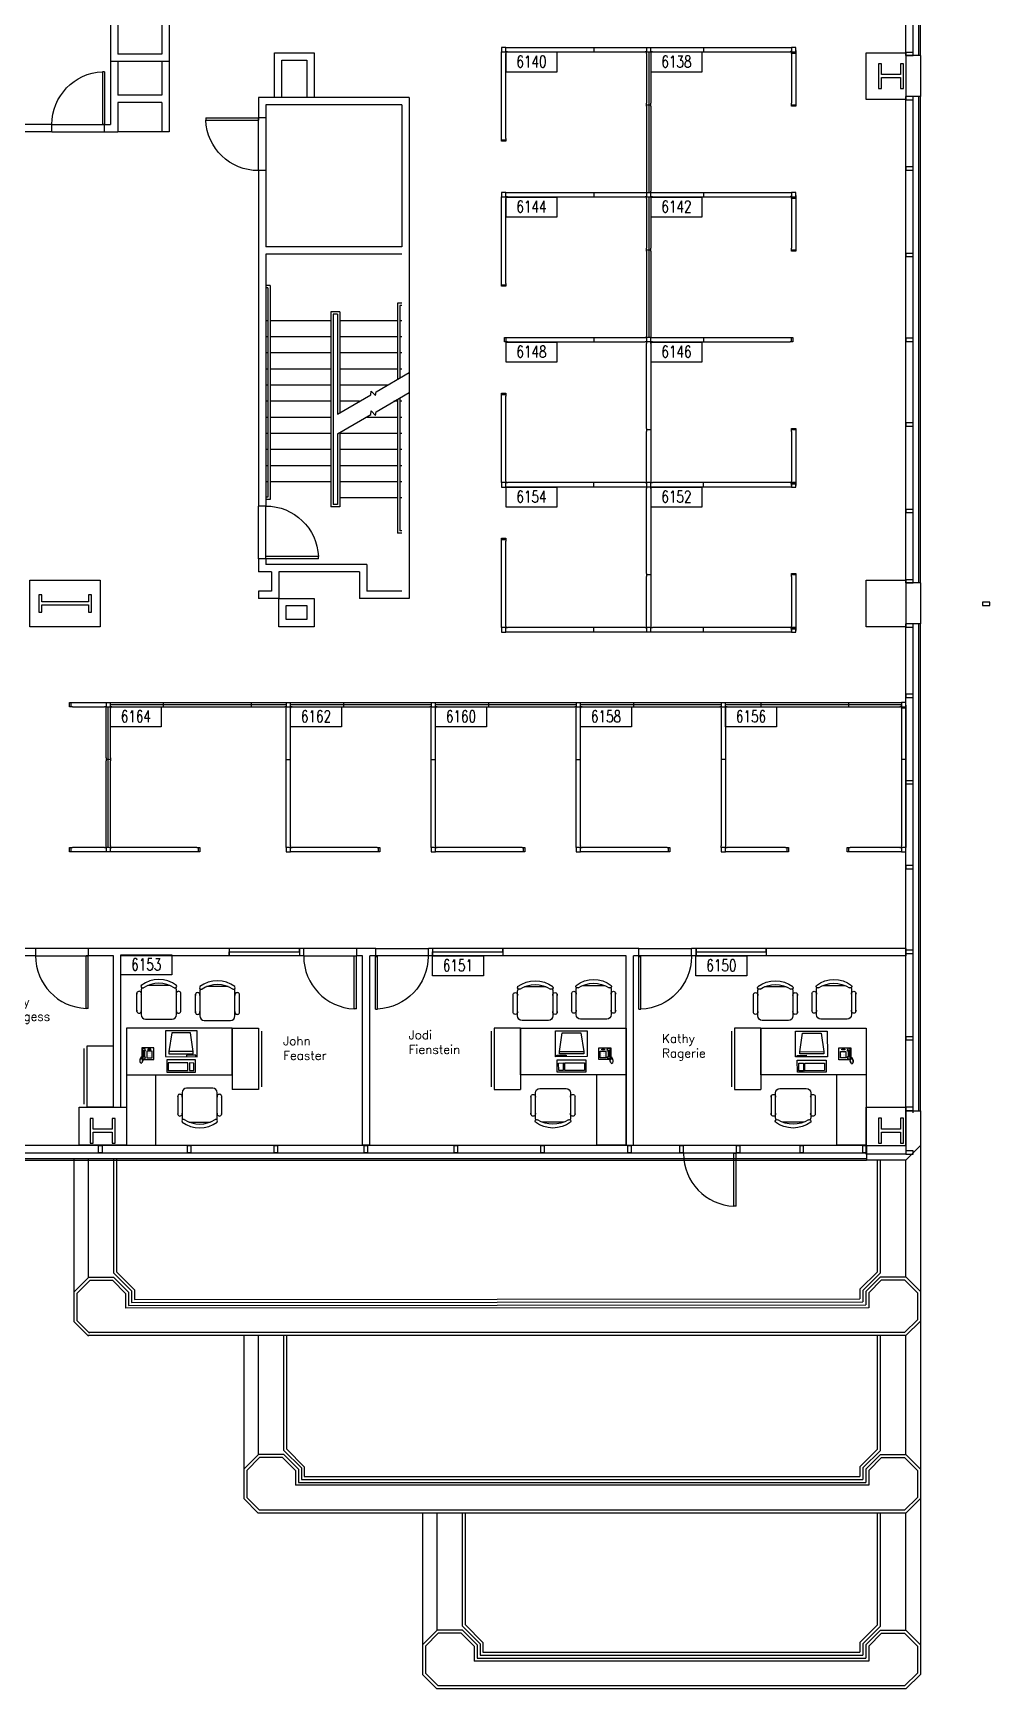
# Model space of a CAD drawing. Header units: inches. Extents: x 843 to 4631, y 843 to 3384.
# Drawn here: x 2778 to 3431, y 843 to 1973 of the extents above; entities that cross this region are included whole.
import ezdxf
from ezdxf.enums import TextEntityAlignment as Align

# ---------------------------------------------------------------- set-up
doc = ezdxf.new("R2010")
doc.units = ezdxf.units.IN
doc.header["$MEASUREMENT"] = 0
doc.layers.get('0').update_dxf_attribs({"linetype": 'CONTINUOUS'})
for name, color, linetype in [('CHAIRS', 4, 'CONTINUOUS'), ('CPU', 6, 'CONTINUOUS'), ('E-B-CORE', 8, 'CONTINUOUS'), ('E-B-FURR', 6, 'CONTINUOUS'), ('E-B-GLAZ', 8, 'CONTINUOUS'), ('E-B-MULL', 8, 'CONTINUOUS'), ('E-B-SHEL', 2, 'CONTINUOUS'), ('E-C-HEAD', 5, 'CONTINUOUS'), ('E-F-DOOR', 3, 'CONTINUOUS'), ('E-F-SILL', 8, 'CONTINUOUS'), ('E-F-STAIR', 8, 'CONTINUOUS'), ('E-F-TERR', 4, 'CONTINUOUS'), ('E-S-COLM', 8, 'CONTINUOUS'), ('EMPLOYEE', 1, 'CONTINUOUS'), ('FURNITURE', 3, 'CONTINUOUS'), ('PANELS_201', 6, 'CONTINUOUS'), ('PHONES', 4, 'CONTINUOUS'), ('RMNUM', 40, 'CONTINUOUS')]:
    doc.layers.add(name, color=color, linetype=linetype)
doc.styles.add('ARCHITXT', font='simplex.shx')
doc.styles.add('ROMANS', font='romans', dxfattribs={"width": 0.75, "height": 8})

# ---------------------------------------------------------------- blocks, each defined once
blk = doc.blocks.new('DR-36')
for p, q in [((0, 36), (0, 0)), ((0, 36), (1.5, 36)), ((1.5, 36), (1.5, 0)), ((0, 0), (1.5, 0))]:
    blk.add_line(p, q)
blk.add_arc((0, 0), 36, 0, 87.6141)
blk = doc.blocks.new('RMNUM')
at = {"layer": 'RMNUM'}
blk.add_lwpolyline([(-16.33354, 6.674702), (18.388073, 6.674702), (18.388073, -6.982766), (-16.33354, -6.982766), (-16.33354, 6.674702)], dxfattribs=at)
at = {"layer": 'RMNUM', "style": 'ROMANS', "width": 0.75}
blk.add_attdef('NUMBER', text='', height=8, dxfattribs=at).set_placement((1.027267, 0.114097), align=Align.MIDDLE_CENTER)
blk = doc.blocks.new('CHAIR7')
for p, q in [((20, 12), (3, 12)), ((5.1, 15), (17.9, 15)), ((0, 9), (0, -9)), ((23, -7.4), (23, 7.4)), ((3, -12), (20, -12)), ((5.1, -15), (17.9, -15))]:
    blk.add_line(p, q)
for centre, radius, start, end in [((3, 9), 3, 90, 180), ((5.6, 13.5), 1.56, 73.7398, 286.2602), ((17.4, 13.5), 1.56, 253.7398, 106.2602), ((20, 9), 3, 62.4156, 90), ((22.3, 11.1), 1.1, 53.3099, 212.0274), ((7, 0), 20, 323.1301, 36.8699), ((4.8, 0), 19.6, 327.5758, 32.4242), ((3, -9), 3, 180, 270), ((22.3, -11.1), 1.1, 147.9726, 306.6901), ((5.6, -13.5), 1.56, 73.7398, 286.2602), ((17.4, -13.5), 1.56, 253.7398, 106.2602), ((20, -9), 3, 270, 297.5844)]:
    blk.add_arc(centre, radius, start, end)
blk = doc.blocks.new('DESK3')
for p, q in [((72, 0), (0, 0)), ((0, 0), (0, -80)), ((72, -32), (72, 0)), ((0, -32), (72, -32)), ((20, -80), (20, -32)), ((0, -80), (20, -80))]:
    blk.add_line(p, q)
blk = doc.blocks.new('FC42X18D')
for p, q in [((-21, 0), (-21, -18)), ((-21, 0), (21, 0)), ((21, -18), (21, 0)), ((-21, -18), (21, -18)), ((-19, -20), (19, -20))]:
    blk.add_line(p, q)
blk = doc.blocks.new('RECTANG')
for p, q in [((1, 1), (0, 1)), ((0, 1), (0, 0)), ((1, 0), (1, 1)), ((0, 0), (1, 0))]:
    blk.add_line(p, q)
blk = doc.blocks.new('FNPHONE')
for p, q in [((-9.1, 0.2), (-9.7, 0)), ((-8.9, 0.6), (-9.5, 0.4)), ((-8.7, 1), (-9.3, 0.8)), ((-8.5, 1.4), (-9.1, 1.2)), ((-8.3, 1.8), (-8.9, 1.6)), ((-7.1, 0.6), (-7.5, -0.6)), ((-7.3, 6.5), (-7.3, 1.5)), ((-6.3, 6.5), (-6.3, 1.5)), ((-3.9, 4.8), (-3.9, 4.8)), ((-3.9, 3.9), (-3.9, 3.9)), ((-3.9, 3), (-3.9, 3)), ((-3.9, 2), (-3.9, 2)), ((-2.9, 4.8), (-2.9, 4.8)), ((-2.9, 3.9), (-2.9, 3.9)), ((-2.9, 3), (-2.9, 3)), ((-2.9, 2), (-2.9, 2)), ((-2, 4.8), (-2, 4.8)), ((-2, 3.9), (-2, 3.9)), ((-2, 3), (-2, 3)), ((-2, 2), (-2, 2)), ((-9.3, -0.2), (-9.9, -0.4)), ((-9.3, -0.6), (-9.9, -0.8)), ((-9.3, -1), (-9.9, -1.2)), ((-9.3, -1.4), (-9.9, -1.6)), ((-9.1, -1.8), (-9.7, -2)), ((-8.9, -2.2), (-9.5, -2.4)), ((-8.4, -2.5), (-9, -2.7)), ((-7.9, -2), (-8.5, -2.2)), ((-7.7, -1.6), (-8.3, -1.8)), ((-7.5, -1.2), (-8.1, -1.4)), ((-7.3, -0.8), (-7.9, -1))]:
    blk.add_line(p, q)
for centre, start, end in [((-6.8, 6.5), 298.4915, 241.5085), ((-6.8, 1.5), 118.4915, 61.5085)]:
    blk.add_arc(centre, 1.05, start, end)
for p, xscale, yscale, zscale in [((-8.2, 0), 8.20528234483245, 8.104073169521023, 8.20528234483245), ((-4.8, 1.3), 3.75, 4.375, 3.75), ((-4, 6.7), 2.03125, 0.46875, 2.03125)]:
    blk.add_blockref('RECTANG', p, dxfattribs=dict(xscale=xscale, yscale=yscale, zscale=zscale))
blk = doc.blocks.new('IBMAT', base_point=(61, 306))
for p, q in [((75, 307), (75, 306)), ((81, 307), (75, 307)), ((81, 306), (81, 307))]:
    blk.add_line(p, q)
at = {"xscale": 21, "yscale": 17, "zscale": 21}
blk.add_blockref('RECTANG', (61, 306), dxfattribs=at)
blk = doc.blocks.new('KEYBOARD', base_point=(60, 294))
for p, xscale, yscale, zscale in [((60, 294), 19, 8, 19), ((61, 295), 13, 5, 13), ((75, 295), 3, 5, 3)]:
    blk.add_blockref('RECTANG', p, dxfattribs=dict(xscale=xscale, yscale=yscale, zscale=zscale))
blk = doc.blocks.new('COMPUTER')
for p, q in [((-6.6, 16.2), (-8.5, 3.5)), ((6.1, 16.2), (-6.6, 16.2)), ((8, 3.5), (6.1, 16.2)), ((-8.5, 3.5), (-8.5, 2)), ((8, 3.5), (-8.5, 3.5)), ((-8.5, 2), (8, 2)), ((8, 2), (8, 3.5))]:
    blk.add_line(p, q)
at = {"xscale": 1.033846153846154, "yscale": 1.033846153846154, "zscale": 1.033846153846154}
for name, p in [('IBMAT', (-10.9, 0)), ('KEYBOARD', (-10, -10.5))]:
    blk.add_blockref(name, p, dxfattribs=at)

msp = doc.modelspace()

# ---------------------------------------------------------------- linework, layer by layer
at = {"layer": 'E-B-CORE'}
for p, q in [((2831, 2110), (2831, 1954)), ((2836, 2110), (2836, 1959)), ((2866, 1982), (2866, 1959)), ((2871, 1982), (2871, 1954)), ((2866, 1959), (2836, 1959)), ((2871, 1954), (2831, 1954)), ((3035, 1929.5), (2932, 1929.5)), ((2932, 1929.5), (2932, 1915.5)), ((3030, 1924.5), (2937, 1924.5)), ((2937, 1924.5), (2937, 1915.5)), ((3030, 1924.5), (3030, 1827.5)), ((3035, 1929.5), (3035, 1587.5)), ((2937, 1915.5), (2932, 1915.5)), ((2932, 1879.5), (2932, 1650.5)), ((2937, 1879.5), (2932, 1879.5)), ((2937, 1879.5), (2937, 1827.5)), ((3030, 1827.5), (2937, 1827.5)), ((3030, 1822.5), (2937, 1822.5)), ((2937, 1822.5), (2937, 1650.5)), ((2937, 1650.5), (2932, 1650.5)), ((2937, 1614.5), (2932, 1614.5)), ((2932, 1614.5), (2932, 1605.5)), ((2941, 1605.5), (2932, 1605.5)), ((2937, 1614.5), (2937, 1610.5)), ((3006, 1610.5), (2937, 1610.5)), ((2941, 1605.5), (2941, 1592.5)), ((2946, 1605.5), (2946, 1587.5)), ((3001, 1605.5), (2946, 1605.5)), ((3001, 1605.5), (3001, 1587.5)), ((3006, 1610.5), (3006, 1592.5)), ((2941, 1592.5), (2932, 1592.5)), ((2932, 1592.5), (2932, 1587.5)), ((2946, 1587.5), (2932, 1587.5)), ((3035, 1587.5), (3001, 1587.5)), ((3030, 1592.5), (3006, 1592.5))]:
    msp.add_line(p, q, dxfattribs=at)
for points in [[(2970, 1587.5), (2970, 1568), (2946, 1568), (2946, 1587.5)], [(2965, 1582.5), (2965, 1573), (2951, 1573), (2951, 1582.5)]]:
    msp.add_lwpolyline(points, close=True, dxfattribs=at)
at = {"layer": 'E-B-FURR'}
for p, q in [((3374, 1958), (3374, 2290)), ((2831, 1954), (2831, 1911)), ((2836, 1954), (2836, 1931)), ((2866, 1954), (2866, 1931)), ((2871, 1954), (2871, 1906)), ((2948, 1955), (2965, 1955)), ((2948, 1929.4), (2948, 1955)), ((2965, 1955), (2965, 1929.4)), ((2866, 1931), (2836, 1931)), ((2866, 1926), (2836, 1926)), ((2836, 1926), (2836, 1906)), ((2866, 1926), (2866, 1906)), ((3374, 1598), (3374, 1930)), ((2791, 1911), (2730.5, 1911)), ((2791, 1906), (2791, 1911)), ((2827, 1911), (2831, 1911)), ((2827, 1906), (2827, 1911)), ((2791, 1906), (2728.4, 1906)), ((2827, 1906), (2836, 1906)), ((2871, 1906), (2866, 1906)), ((3374, 1238), (3374, 1570)), ((2780, 1348.5), (2696.1, 1348.5)), ((2780, 1343.5), (2780, 1348.5)), ((2963.1, 1348.5), (2816, 1348.5)), ((2816, 1343.5), (2816, 1348.5)), ((2963.1, 1343.5), (2963.1, 1348.5)), ((2963.1, 1343.4), (2963.1, 1348.4)), ((2999.1, 1343.5), (2999.1, 1348.5)), ((3012.1, 1348.5), (2999.1, 1348.5)), ((3012.1, 1343.5), (3012.1, 1348.5)), ((3191.8, 1348.5), (3048.1, 1348.5)), ((3048.1, 1343.5), (3048.1, 1348.5)), ((3191.8, 1343.5), (3191.8, 1348.5)), ((3374, 1348.5), (3227.8, 1348.5)), ((3227.8, 1343.5), (3227.8, 1348.5)), ((3230.8, 1343.5), (3230.8, 1348.5)), ((3374, 1348.5), (3374, 1343.4)), ((2780, 1343.5), (2696.1, 1343.5)), ((2833, 1343.5), (2816, 1343.5)), ((2833, 1240.1), (2833, 1343.5)), ((2838, 1240.1), (2838, 1343.5)), ((2963.1, 1343.5), (2838, 1343.5)), ((3003, 1343.5), (2999.1, 1343.5)), ((3003, 1214.1), (3003, 1343.5)), ((3008, 1214.1), (3008, 1343.5)), ((3012.1, 1343.5), (3008, 1343.5)), ((3183, 1343.5), (3048.1, 1343.5)), ((3183, 1214.1), (3183, 1343.5)), ((3188, 1214.1), (3188, 1343.5)), ((3191.8, 1343.5), (3188, 1343.5)), ((3374, 1343.5), (3227.8, 1343.5)), ((2809.7, 1214.1), (2809.7, 1240.1)), ((2716, 1214.1), (3347, 1214.1)), ((3007.9, 1214.1), (3002.9, 1214.1)), ((3182.9, 1214.1), (3187.9, 1214.1))]:
    msp.add_line(p, q, dxfattribs=at)
for points in [[(2943, 1929.5), (2943, 1960), (2970, 1960)], [(2970, 1960), (2970, 1929.5)], [(2842, 1240.1), (2842, 1214.1), (2809.7, 1214.1)], [(2809.7, 1240.1), (2842, 1240.1)]]:
    msp.add_lwpolyline(points, dxfattribs=at)
for points in [[(3374, 1960), (3374, 1928), (3347, 1928), (3347, 1960)], [(2824, 1600), (2824, 1568), (2776, 1568), (2776, 1600)], [(3374, 1600), (3374, 1568), (3347, 1568), (3347, 1600)], [(3374, 1240.1), (3374, 1208.1), (3347, 1208.1), (3347, 1240.1)]]:
    msp.add_lwpolyline(points, close=True, dxfattribs=at)
at = {"layer": 'E-B-GLAZ'}
for p, q in [((3379, 1958), (3379, 2290)), ((3383, 1958), (3383, 2290)), ((3384, 1958), (3384, 2290)), ((3379, 1598), (3379, 1930)), ((3383, 1598), (3383, 1930)), ((3384, 1598), (3384, 1930)), ((3379, 1236.2), (3379, 1568.2)), ((3383, 1237.7), (3383, 1570)), ((3384, 1237.7), (3384, 1570)), ((2716, 1209), (3347, 1209)), ((2716, 1205), (3347.1, 1205)), ((2716, 1204), (3347.1, 1204))]:
    msp.add_line(p, q, dxfattribs=at)
for points in [[(2912.1, 1348.5), (2912.1, 1343.5), (2912.1, 1346.2), (2960.1, 1346.2), (2960.1, 1348.5), (2960.1, 1343.5)], [(3050.9, 1348.5), (3050.9, 1343.5), (3050.9, 1346.2), (3098.9, 1346.2), (3098.9, 1348.5), (3098.9, 1343.5)], [(3230.8, 1348.5), (3230.8, 1343.5), (3230.8, 1346.2), (3278.8, 1346.2), (3278.8, 1348.5), (3278.8, 1343.5)]]:
    msp.add_lwpolyline(points, dxfattribs=at)
at = {"layer": 'E-B-MULL'}
for points in [[(3379, 1960.2), (3374, 1960.2), (3374, 1958), (3379, 1958)], [(3379, 1930), (3374, 1930), (3374, 1927.8), (3379, 1927.8)], [(3379, 1882), (3374, 1882), (3374, 1879.8), (3379, 1879.8)], [(3379, 1823), (3374, 1823), (3374, 1820.8), (3379, 1820.8)], [(3379, 1765.1), (3374, 1765.1), (3374, 1762.9), (3379, 1762.9)], [(3379, 1707.2), (3374, 1707.2), (3374, 1705), (3379, 1705)], [(3379, 1648.2), (3374, 1648.2), (3374, 1646), (3379, 1646)], [(3379, 1600.2), (3374, 1600.2), (3374, 1598), (3379, 1598)], [(3431.5, 1584.9), (3426.5, 1584.9), (3426.5, 1582.7), (3431.5, 1582.7)], [(3379, 1570), (3374, 1570), (3374, 1567.8), (3379, 1567.8)], [(3379, 1522), (3374, 1522), (3374, 1519.8), (3379, 1519.8)], [(3379, 1463), (3374, 1463), (3374, 1460.8), (3379, 1460.8)], [(3379, 1405.1), (3374, 1405.1), (3374, 1402.9), (3379, 1402.9)], [(3379, 1347.2), (3374, 1347.2), (3374, 1345), (3379, 1345)], [(3379, 1288.2), (3374, 1288.2), (3374, 1286), (3379, 1286)], [(3379, 1240.1), (3374, 1240.1), (3374, 1237.9), (3379, 1237.9)], [(2822.9, 1209), (2822.9, 1214), (2825.2, 1214), (2825.2, 1209)], [(2883.6, 1209), (2883.6, 1214), (2885.9, 1214), (2885.9, 1209)], [(2942.8, 1209), (2942.8, 1214), (2945, 1214), (2945, 1209)], [(3004.3, 1209), (3004.3, 1214), (3006.5, 1214), (3006.5, 1209)], [(3065.7, 1209), (3065.7, 1214), (3067.9, 1214), (3067.9, 1209)], [(3124.9, 1209), (3124.9, 1214), (3127.1, 1214), (3127.1, 1209)], [(3184.2, 1209), (3184.2, 1214), (3186.4, 1214), (3186.4, 1209)], [(3219.8, 1209), (3219.8, 1214), (3222, 1214), (3222, 1209)], [(3258.5, 1209), (3258.5, 1214), (3260.8, 1214), (3260.8, 1209)], [(3301.8, 1209), (3301.8, 1214), (3304, 1214), (3304, 1209)], [(3344.8, 1209), (3344.8, 1214), (3347, 1214), (3347, 1209)], [(3379, 1210.4), (3374, 1210.4), (3374, 1208.1), (3379, 1208.1)]]:
    msp.add_lwpolyline(points, close=True, dxfattribs=at)
at = {"layer": 'E-B-SHEL'}
for p, q in [((3384, 1958), (3374, 1958)), ((3374, 1958), (3374, 1930)), ((3384, 1958), (3384, 1930)), ((3384, 1930), (3374, 1930)), ((3384, 1598), (3374, 1598)), ((3374, 1598), (3374, 1570)), ((3384, 1598), (3384, 1570)), ((3384, 1570), (3374, 1570)), ((3374, 1214), (3374, 1240.2)), ((3374, 1238), (3374, 1210.4)), ((3374, 1238), (3374, 1210)), ((3374, 1237.7), (3384, 1237.7)), ((3384, 1237.7), (3384, 1213.7)), ((3347.1, 1214), (3347.1, 1204)), ((3347.1, 1214), (3374, 1214)), ((3384, 1214), (3374, 1204)), ((3374, 1204), (3347.1, 1204))]:
    msp.add_line(p, q, dxfattribs=at)
at = {"layer": 'E-C-HEAD'}
for p, q in [((2791, 1911), (2827, 1911)), ((2932, 1879.5), (2932, 1915.5)), ((2937, 1915.5), (2937, 1879.5)), ((2791, 1906), (2827, 1906)), ((2866, 1906), (2836, 1906)), ((2932, 1614.5), (2932, 1650.5)), ((2937, 1614.5), (2937, 1650.5)), ((2815.8, 1348.5), (2779.8, 1348.5)), ((2998.9, 1348.5), (2962.9, 1348.5)), ((3011.8, 1348.4), (3047.8, 1348.4)), ((3191.4, 1348.5), (3227.4, 1348.5)), ((2779.8, 1343.5), (2815.8, 1343.5)), ((2962.9, 1343.5), (2998.9, 1343.5)), ((3047.8, 1343.4), (3011.8, 1343.4)), ((3227.4, 1343.5), (3191.4, 1343.5)), ((3222.4, 1209), (3258.4, 1209))]:
    msp.add_line(p, q, dxfattribs=at)
at = {"layer": 'E-F-SILL'}
msp.add_lwpolyline([(2819, 1214), (2819, 1214), (2819, 1214)], dxfattribs=at)
at = {"layer": 'E-F-STAIR'}
for p, q in [((2940, 1801), (2937, 1801)), ((2938.5, 1799.5), (2937, 1799.5)), ((2938.5, 1799.5), (2938.5, 1656.5)), ((2940, 1801), (2940, 1655)), ((3027, 1789), (3027, 1737)), ((3030, 1789), (3027, 1789)), ((3028.5, 1787.5), (3028.5, 1737.9)), ((3030, 1787.5), (3028.5, 1787.5)), ((2938.5, 1777), (2937, 1777)), ((2981.5, 1777), (2940, 1777)), ((2981.5, 1783), (2981.5, 1650)), ((2987.5, 1783), (2981.5, 1783)), ((2983, 1781.5), (2983, 1651.5)), ((2986, 1781.5), (2983, 1781.5)), ((2986, 1781.5), (2986, 1713.3)), ((2987.5, 1783), (2987.5, 1714.2)), ((3027, 1777), (2987.5, 1777)), ((3030, 1777), (3028.5, 1777)), ((2938.5, 1766), (2937, 1766)), ((2981.5, 1766), (2940, 1766)), ((3027, 1766), (2987.5, 1766)), ((3030, 1766), (3028.5, 1766)), ((2938.5, 1755), (2937, 1755)), ((2981.5, 1755), (2940, 1755)), ((3027, 1755), (2987.5, 1755)), ((3030, 1755), (3028.5, 1755)), ((2938.5, 1744), (2937, 1744)), ((2981.5, 1744), (2940, 1744)), ((3027, 1744), (2987.5, 1744)), ((3030, 1744), (3028.5, 1744)), ((2938.5, 1733), (2937, 1733)), ((2981.5, 1733), (2940, 1733)), ((3020.1, 1733), (2987.5, 1733)), ((2938.5, 1722), (2937, 1722)), ((2981.5, 1722), (2940, 1722)), ((3001, 1722), (2987.5, 1722)), ((3027, 1722), (3024.5, 1722)), ((3027, 1723.4), (3027, 1632)), ((3028.5, 1724.3), (3028.5, 1633.5)), ((3030, 1722), (3028.5, 1722)), ((2938.5, 1711), (2937, 1711)), ((2981.5, 1711), (2940, 1711)), ((3027, 1711), (3005.5, 1711)), ((3030, 1711), (3028.5, 1711)), ((2938.5, 1700), (2937, 1700)), ((2981.5, 1700), (2940, 1700)), ((2986, 1699.8), (2986, 1651.5)), ((2987.5, 1700.6), (2987.5, 1650)), ((3027, 1700), (2987.5, 1700)), ((3030, 1700), (3028.5, 1700)), ((2938.5, 1689), (2937, 1689)), ((2981.5, 1689), (2940, 1689)), ((3027, 1689), (2987.5, 1689)), ((3030, 1689), (3028.5, 1689)), ((2938.5, 1678), (2937, 1678)), ((2981.5, 1678), (2940, 1678)), ((3027, 1678), (2987.5, 1678)), ((3030, 1678), (3028.5, 1678)), ((2938.5, 1667), (2937, 1667)), ((2981.5, 1667), (2940, 1667)), ((3027, 1667), (2987.5, 1667)), ((3030, 1667), (3028.5, 1667)), ((2938.5, 1656.5), (2937, 1656.5)), ((2940, 1655), (2937, 1655)), ((2986, 1651.5), (2983, 1651.5)), ((3027, 1656), (2987.5, 1656)), ((3030, 1656), (3028.5, 1656)), ((2987.5, 1650), (2981.5, 1650)), ((3030, 1632), (3027, 1632)), ((3030, 1633.5), (3028.5, 1633.5))]:
    msp.add_line(p, q, dxfattribs=at)
for points in [[(2986, 1713.3), (3008.7, 1726.4), (3009, 1728.9), (3011.9, 1726), (3012.3, 1728.5), (3035, 1741.6)], [(2986, 1699.8), (3008.7, 1712.9), (3009, 1715.4), (3011.9, 1712.4), (3012.3, 1714.9), (3035, 1728.1)]]:
    msp.add_lwpolyline(points, dxfattribs=at)
at = {"layer": 'E-F-TERR'}
for p, q in [((3384, 1214), (3384, 988.5)), ((2806, 1205), (2806, 1109.4)), ((2806, 1204), (2806, 1104)), ((2816, 1123.8), (2816, 1205)), ((2833.3, 1126.7), (2833.3, 1205)), ((2835.3, 1127.5), (2835.3, 1205)), ((3354.7, 1127.8), (3354.7, 1204)), ((3356.7, 1127), (3356.7, 1204)), ((3374, 1124.2), (3374, 1204)), ((2816, 1123.8), (2806, 1113.8)), ((2816.8, 1121.8), (2808, 1113)), ((2833.3, 1123.8), (2816, 1123.8)), ((2832.5, 1121.8), (2816.8, 1121.8)), ((2841.3, 1113), (2832.5, 1121.8)), ((2845.3, 1114.7), (2833.3, 1126.7)), ((2843.3, 1113.8), (2833.3, 1123.8)), ((2847.3, 1115.5), (2835.3, 1127.5)), ((3342.7, 1115.8), (3354.7, 1127.8)), ((3344.7, 1115), (3356.7, 1127)), ((3346.7, 1114.2), (3356.7, 1124.2)), ((3348.7, 1113.3), (3357.5, 1122.2)), ((3356.7, 1124.2), (3374, 1124.2)), ((3357.5, 1122.2), (3373.2, 1122.2)), ((3373.2, 1122.2), (3382, 1113.3)), ((3374, 1124.2), (3384, 1114.2)), ((2806, 1113.7), (2806, 1093.7)), ((2806, 1113.7), (2806, 1093.7)), ((2808, 1113), (2808, 1094.6)), ((2841.3, 1113), (2841.3, 1102.9)), ((2843.3, 1113.8), (2843.3, 1104.8)), ((2845.3, 1114.7), (2845.3, 1106.8)), ((2847.3, 1115.5), (2847.3, 1108.8)), ((2847.3, 1108.8), (3342.7, 1109.2)), ((3342.7, 1115.8), (3342.7, 1109.2)), ((3344.7, 1115), (3344.7, 1107.2)), ((3346.7, 1114.2), (3346.7, 1105.2)), ((3348.7, 1113.3), (3348.7, 1103.2)), ((3382, 1113.3), (3382, 1094.9)), ((3384, 1114.1), (3384, 1094.1)), ((3384, 1114.1), (3384, 1094.1)), ((3348.7, 1103.2), (2841.3, 1102.9)), ((2843.3, 1104.8), (3346.7, 1105.2)), ((2845.3, 1106.8), (3344.7, 1107.2)), ((3384, 1104.6), (3384, 1094.1)), ((2806, 1093.7), (2815.9, 1083.8)), ((2808, 1094.6), (2816.7, 1085.8)), ((3373.2, 1086.2), (2816.4, 1086.2)), ((3382, 1094.9), (3373.2, 1086.2)), ((3374.1, 1084.2), (3384, 1094.1)), ((3384, 1094.1), (3374.1, 1084.2)), ((3374.1, 1084.2), (2815.6, 1084.2)), ((2922, 1084.2), (2922, 988.5)), ((2932, 1002.9), (2932, 1084.2)), ((2949.3, 1005.8), (2949.3, 1084.1)), ((2951.3, 1006.6), (2951.3, 1084.1)), ((3354.7, 1006.6), (3354.7, 1084.2)), ((3356.7, 1005.8), (3356.7, 1084.2)), ((3374, 1002.9), (3374, 1084.2)), ((2963.3, 994.6), (2951.3, 1006.6)), ((3342.7, 994.6), (3354.7, 1006.6)), ((2932, 1002.9), (2922, 992.9)), ((2932.8, 1000.9), (2924, 992.1)), ((2949.3, 1002.9), (2932, 1002.9)), ((2948.5, 1000.9), (2932.8, 1000.9)), ((2957.3, 992.1), (2948.5, 1000.9)), ((2961.3, 993.8), (2949.3, 1005.8)), ((2959.3, 992.9), (2949.3, 1002.9)), ((3344.7, 993.8), (3356.7, 1005.8)), ((3346.7, 992.9), (3356.7, 1002.9)), ((3348.7, 992.1), (3357.5, 1000.9)), ((3356.7, 1002.9), (3374, 1002.9)), ((3357.5, 1000.9), (3373.2, 1000.9)), ((3373.2, 1000.9), (3382, 992.1)), ((3374, 1002.9), (3384, 992.9)), ((2922, 992.9), (2922, 972.9)), ((2922, 992.9), (2922, 972.9)), ((2924, 992.1), (2924, 973.7)), ((2957.3, 992.1), (2957.3, 982)), ((2959.3, 992.9), (2959.3, 983.9)), ((2959.3, 983.9), (3346.7, 983.9)), ((2961.3, 993.8), (2961.3, 985.9)), ((2961.3, 985.9), (3344.7, 985.9)), ((2963.3, 994.6), (2963.3, 987.9)), ((2963.3, 987.9), (3342.7, 987.9)), ((3342.7, 994.6), (3342.7, 987.9)), ((3344.7, 993.8), (3344.7, 985.9)), ((3346.7, 992.9), (3346.7, 983.9)), ((3348.7, 992.1), (3348.7, 982)), ((3382, 992.1), (3382, 973.7)), ((3384, 992.9), (3384, 972.9)), ((3384, 992.9), (3384, 972.9)), ((2922, 972.9), (2931.9, 962.9)), ((2924, 973.7), (2932.8, 964.9)), ((3348.7, 982), (2957.3, 982)), ((3382, 973.7), (3373.2, 964.9)), ((3384, 972.9), (3374.1, 962.9)), ((3374.1, 962.9), (3384, 972.9)), ((3384, 983.4), (3384, 972.9)), ((3384, 974.2), (3384, 868.6)), ((3374.1, 962.9), (2931.9, 962.9)), ((3373.2, 964.9), (2932.8, 964.9)), ((3044, 962.9), (3044, 868.6)), ((3054, 883), (3054, 962.9)), ((3071.3, 885.8), (3071.3, 962.9)), ((3073.3, 886.7), (3073.3, 962.9)), ((3354.7, 886.7), (3354.7, 962.9)), ((3356.7, 885.8), (3356.7, 962.9)), ((3374, 883), (3374, 962.9)), ((3054, 883), (3044, 873)), ((3071.3, 883), (3054, 883)), ((3083.3, 873.8), (3071.3, 885.8)), ((3081.3, 873), (3071.3, 883)), ((3085.3, 874.7), (3073.3, 886.7)), ((3342.7, 874.7), (3354.7, 886.7)), ((3344.7, 873.8), (3356.7, 885.8)), ((3346.7, 873), (3356.7, 883)), ((3356.7, 883), (3374, 883)), ((3374, 883), (3384, 873)), ((3044, 872.9), (3044, 852.9)), ((3044, 872.9), (3044, 852.9)), ((3054.8, 881), (3046, 872.2)), ((3046, 872.2), (3046, 853.8)), ((3070.5, 881), (3054.8, 881)), ((3079.3, 872.2), (3070.5, 881)), ((3079.3, 872.2), (3079.3, 862)), ((3081.3, 873), (3081.3, 864)), ((3083.3, 873.8), (3083.3, 866)), ((3085.3, 874.7), (3085.3, 868)), ((3342.7, 874.7), (3342.7, 868)), ((3344.7, 873.8), (3344.7, 866)), ((3346.7, 873), (3346.7, 864)), ((3348.7, 872.2), (3357.5, 881)), ((3348.7, 872.2), (3348.7, 862)), ((3357.5, 881), (3373.2, 881)), ((3373.2, 881), (3382, 872.2)), ((3382, 872.2), (3382, 853.8)), ((3384, 872.9), (3384, 852.9)), ((3384, 872.9), (3384, 852.9)), ((3044, 863.4), (3044, 852.9)), ((3348.7, 862), (3079.3, 862)), ((3081.3, 864), (3346.7, 864)), ((3083.3, 866), (3344.7, 866)), ((3085.3, 868), (3342.7, 868)), ((3384, 863.4), (3384, 852.9)), ((3044, 852.9), (3053.9, 843)), ((3053.9, 843), (3044, 852.9)), ((3046, 853.8), (3054.8, 845)), ((3382, 853.8), (3373.2, 845)), ((3384, 852.9), (3374.1, 843)), ((3374.1, 843), (3384, 852.9)), ((3374.1, 843), (3053.9, 843)), ((3373.2, 845), (3054.8, 845))]:
    msp.add_line(p, q, dxfattribs=at)
at = {"layer": 'E-S-COLM'}
for points in [[(3370.5, 1935.5), (3372.5, 1935.5), (3372.5, 1952.5), (3370.5, 1952.5), (3370.5, 1945), (3357.5, 1945), (3357.5, 1952.5), (3355.5, 1952.5), (3355.5, 1935.5), (3357.5, 1935.5), (3357.5, 1943), (3370.5, 1943)], [(2816, 1578), (2818, 1578), (2818, 1590), (2816, 1590), (2816, 1585), (2784, 1585), (2784, 1590), (2782, 1590), (2782, 1578), (2784, 1578), (2784, 1583), (2816, 1583)], [(2832.2, 1215.5), (2834.2, 1215.5), (2834.2, 1232.5), (2832.2, 1232.5), (2832.2, 1225), (2819.2, 1225), (2819.2, 1232.5), (2817.2, 1232.5), (2817.2, 1215.5), (2819.2, 1215.5), (2819.2, 1223), (2832.2, 1223)], [(3370.5, 1215.6), (3372.5, 1215.6), (3372.5, 1232.6), (3370.5, 1232.6), (3370.5, 1225.1), (3357.5, 1225.1), (3357.5, 1232.6), (3355.5, 1232.6), (3355.5, 1215.6), (3357.5, 1215.6), (3357.5, 1223.1), (3370.5, 1223.1)]]:
    msp.add_lwpolyline(points, close=True, dxfattribs=at)
at = {"layer": 'PANELS_201', "linetype": 'Continuous'}
for p, q in [((3296, 1960.5), (3299, 1960.5)), ((3296, 1861.5), (3299, 1861.5)), ((3197, 1703.5), (3197, 1761.5)), ((3200, 1761.5), (3200, 1703.5)), ((3197, 1667.5), (3197, 1701.5)), ((3200, 1701.5), (3200, 1667.5)), ((3197, 1604.5), (3197, 1662.5)), ((3200, 1662.5), (3200, 1604.5)), ((3299, 1665.5), (3296, 1665.5)), ((3197, 1568.5), (3197, 1602.5)), ((3200, 1602.5), (3200, 1568.5)), ((3299, 1566.5), (3296, 1566.5)), ((3371, 1513.5), (3374, 1513.5)), ((3371, 1478.5), (3371, 1476.5)), ((3374, 1477.5), (3371, 1477.5)), ((3374, 1478.5), (3374, 1476.5))]:
    msp.add_line(p, q, dxfattribs=at)
for points in [[(3101, 1963.5), (3098, 1963.5), (3098, 1960.5)], [(3098, 1959.5), (3098, 1960.5), (3101, 1960.5), (3101, 1959.5)], [(3098, 1901.5), (3098, 1959.5)], [(3102, 1960.5), (3101, 1960.5), (3101, 1963.5), (3102, 1963.5)], [(3101, 1901.5), (3101, 1959.5)], [(3102, 1963.5), (3160, 1963.5)], [(3102, 1960.5), (3160, 1960.5)], [(3160, 1963.5), (3162, 1963.5)], [(3160, 1960.5), (3162, 1960.5)], [(3161, 1963.5), (3161, 1960.5)], [(3162, 1963.5), (3196, 1963.5)], [(3162, 1960.5), (3196, 1960.5)], [(3196, 1963.5), (3197, 1963.5), (3197, 1960.5), (3196, 1960.5)], [(3197, 1963.5), (3200, 1963.5)], [(3197, 1959.5), (3197, 1960.5), (3200, 1960.5), (3200, 1959.5)], [(3197, 1959.5), (3197, 1925.5)], [(3198.5, 1960.5), (3198.5, 1924.5)], [(3201, 1960.5), (3200, 1960.5), (3200, 1963.5), (3201, 1963.5)], [(3200, 1959.5), (3200, 1925.5)], [(3201, 1963.5), (3235, 1963.5)], [(3201, 1960.5), (3235, 1960.5)], [(3235, 1963.5), (3237, 1963.5)], [(3235, 1960.5), (3237, 1960.5)], [(3236, 1963.5), (3236, 1960.5)], [(3237, 1963.5), (3295, 1963.5)], [(3237, 1960.5), (3295, 1960.5)], [(3295, 1963.5), (3296, 1963.5), (3296, 1960.5), (3295, 1960.5)], [(3299, 1960.5), (3299, 1963.5), (3296, 1963.5)], [(3299, 1961.5), (3299, 1960.5), (3299, 1959.5), (3296, 1959.5), (3296, 1961.5)], [(3296, 1959.5), (3296, 1960.5), (3299, 1960.5), (3299, 1959.5)], [(3296, 1959.5), (3296, 1925.5)], [(3299, 1959.5), (3299, 1925.5)], [(3197, 1923.5), (3197, 1925.5)], [(3197, 1924.5), (3200, 1924.5)], [(3197, 1923.5), (3197, 1865.5)], [(3198.5, 1924.5), (3198.5, 1864.5)], [(3200, 1923.5), (3200, 1925.5)], [(3200, 1923.5), (3200, 1865.5)], [(3299, 1925.5), (3299, 1924.5), (3299, 1923.5), (3296, 1923.5), (3296, 1925.5)], [(3296, 1924.5), (3299, 1924.5)], [(3101, 1901.5), (3101, 1900.5), (3101, 1899.5), (3098, 1899.5), (3098, 1901.5)], [(3098, 1900.5), (3101, 1900.5)], [(3197, 1865.5), (3197, 1864.5), (3200, 1864.5), (3200, 1865.5)], [(3101, 1864.5), (3098, 1864.5), (3098, 1861.5)], [(3098, 1860.5), (3098, 1861.5), (3101, 1861.5), (3101, 1860.5)], [(3098, 1802.5), (3098, 1860.5)], [(3102, 1861.5), (3101, 1861.5), (3101, 1864.5), (3102, 1864.5)], [(3101, 1802.5), (3101, 1860.5)], [(3102, 1864.5), (3160, 1864.5)], [(3102, 1861.5), (3160, 1861.5)], [(3160, 1864.5), (3162, 1864.5)], [(3160, 1861.5), (3162, 1861.5)], [(3161, 1864.5), (3161, 1861.5)], [(3162, 1864.5), (3196, 1864.5)], [(3162, 1861.5), (3196, 1861.5)], [(3196, 1864.5), (3197, 1864.5), (3197, 1861.5), (3196, 1861.5)], [(3197, 1860.5), (3197, 1861.5), (3200, 1861.5), (3200, 1860.5)], [(3197, 1860.5), (3197, 1826.5)], [(3198.5, 1861.5), (3198.5, 1825.5)], [(3201, 1861.5), (3200, 1861.5), (3200, 1864.5), (3201, 1864.5)], [(3200, 1860.5), (3200, 1826.5)], [(3201, 1864.5), (3235, 1864.5)], [(3201, 1861.5), (3235, 1861.5)], [(3235, 1864.5), (3237, 1864.5)], [(3235, 1861.5), (3237, 1861.5)], [(3236, 1864.5), (3236, 1861.5)], [(3237, 1864.5), (3295, 1864.5)], [(3237, 1861.5), (3295, 1861.5)], [(3295, 1864.5), (3296, 1864.5), (3296, 1861.5), (3295, 1861.5)], [(3299, 1861.5), (3299, 1864.5), (3296, 1864.5)], [(3299, 1862.5), (3299, 1861.5), (3299, 1860.5), (3296, 1860.5), (3296, 1862.5)], [(3296, 1860.5), (3296, 1861.5), (3299, 1861.5), (3299, 1860.5)], [(3296, 1860.5), (3296, 1826.5)], [(3299, 1860.5), (3299, 1826.5)], [(3197, 1824.5), (3197, 1826.5)], [(3197, 1825.5), (3200, 1825.5)], [(3197, 1824.5), (3197, 1766.5)], [(3198.5, 1825.5), (3198.5, 1765.5)], [(3200, 1824.5), (3200, 1826.5)], [(3200, 1824.5), (3200, 1766.5)], [(3299, 1826.5), (3299, 1825.5), (3299, 1824.5), (3296, 1824.5), (3296, 1826.5)], [(3296, 1825.5), (3299, 1825.5)], [(3101, 1802.5), (3101, 1801.5), (3101, 1800.5), (3098, 1800.5), (3098, 1802.5)], [(3098, 1801.5), (3101, 1801.5)], [(3102, 1762.5), (3101, 1762.5), (3100, 1762.5), (3100, 1765.5), (3102, 1765.5)], [(3101, 1765.5), (3101, 1762.5)], [(3102, 1765.5), (3160, 1765.5)], [(3160, 1765.5), (3162, 1765.5)], [(3161, 1765.5), (3161, 1762.5)], [(3162, 1765.5), (3196, 1765.5)], [(3196, 1765.5), (3197, 1765.5), (3197, 1762.5), (3196, 1762.5)], [(3200, 1766.5), (3200, 1765.5), (3197, 1765.5), (3197, 1766.5)], [(3201, 1762.5), (3200, 1762.5), (3200, 1765.5), (3201, 1765.5)], [(3201, 1765.5), (3235, 1765.5)], [(3235, 1765.5), (3237, 1765.5)], [(3236, 1765.5), (3236, 1762.5)], [(3237, 1765.5), (3295, 1765.5)], [(3295, 1765.5), (3296, 1765.5), (3297, 1765.5), (3297, 1762.5), (3295, 1762.5)], [(3296, 1762.5), (3296, 1765.5)], [(3102, 1762.5), (3160, 1762.5)], [(3160, 1762.5), (3162, 1762.5)], [(3162, 1762.5), (3196, 1762.5)], [(3200, 1761.5), (3200, 1762.5), (3197, 1762.5), (3197, 1761.5)], [(3201, 1762.5), (3235, 1762.5)], [(3235, 1762.5), (3237, 1762.5)], [(3237, 1762.5), (3295, 1762.5)], [(3098, 1725.5), (3098, 1726.5), (3098, 1727.5), (3101, 1727.5), (3101, 1725.5)], [(3101, 1726.5), (3098, 1726.5)], [(3098, 1667.5), (3098, 1725.5)], [(3101, 1667.5), (3101, 1725.5)], [(3197, 1703.5), (3197, 1701.5)], [(3200, 1702.5), (3197, 1702.5)], [(3200, 1703.5), (3200, 1701.5)], [(3296, 1701.5), (3296, 1702.5), (3296, 1703.5), (3299, 1703.5), (3299, 1701.5)], [(3299, 1702.5), (3296, 1702.5)], [(3296, 1701.5), (3296, 1667.5)], [(3299, 1701.5), (3299, 1667.5)], [(3101, 1667.5), (3101, 1666.5), (3098, 1666.5), (3098, 1667.5)], [(3098, 1666.5), (3098, 1663.5), (3101, 1663.5)], [(3102, 1663.5), (3101, 1663.5), (3101, 1666.5), (3102, 1666.5)], [(3160, 1666.5), (3102, 1666.5)], [(3160, 1663.5), (3102, 1663.5)], [(3162, 1666.5), (3160, 1666.5)], [(3162, 1663.5), (3160, 1663.5)], [(3161, 1663.5), (3161, 1666.5)], [(3196, 1666.5), (3162, 1666.5)], [(3196, 1663.5), (3162, 1663.5)], [(3196, 1666.5), (3197, 1666.5), (3197, 1663.5), (3196, 1663.5)], [(3200, 1667.5), (3200, 1666.5), (3197, 1666.5), (3197, 1667.5)], [(3200, 1662.5), (3200, 1663.5), (3197, 1663.5), (3197, 1662.5)], [(3201, 1663.5), (3200, 1663.5), (3200, 1666.5), (3201, 1666.5)], [(3235, 1666.5), (3201, 1666.5)], [(3235, 1663.5), (3201, 1663.5)], [(3237, 1666.5), (3235, 1666.5)], [(3237, 1663.5), (3235, 1663.5)], [(3236, 1663.5), (3236, 1666.5)], [(3295, 1666.5), (3237, 1666.5)], [(3295, 1663.5), (3237, 1663.5)], [(3295, 1666.5), (3296, 1666.5), (3296, 1663.5), (3295, 1663.5)], [(3299, 1667.5), (3299, 1666.5), (3296, 1666.5), (3296, 1667.5)], [(3296, 1664.5), (3296, 1665.5), (3296, 1666.5), (3299, 1666.5), (3299, 1664.5)], [(3296, 1663.5), (3299, 1663.5), (3299, 1666.5)], [(3098, 1626.5), (3098, 1627.5), (3098, 1628.5), (3101, 1628.5), (3101, 1626.5)], [(3101, 1627.5), (3098, 1627.5)], [(3098, 1568.5), (3098, 1626.5)], [(3101, 1568.5), (3101, 1626.5)], [(3197, 1604.5), (3197, 1602.5)], [(3200, 1603.5), (3197, 1603.5)], [(3200, 1604.5), (3200, 1602.5)], [(3296, 1602.5), (3296, 1603.5), (3296, 1604.5), (3299, 1604.5), (3299, 1602.5)], [(3299, 1603.5), (3296, 1603.5)], [(3296, 1602.5), (3296, 1568.5)], [(3299, 1602.5), (3299, 1568.5)], [(3101, 1568.5), (3101, 1567.5), (3098, 1567.5), (3098, 1568.5)], [(3098, 1567.5), (3098, 1564.5), (3101, 1564.5)], [(3102, 1564.5), (3101, 1564.5), (3101, 1567.5), (3102, 1567.5)], [(3160, 1567.5), (3102, 1567.5)], [(3160, 1564.5), (3102, 1564.5)], [(3162, 1567.5), (3160, 1567.5)], [(3162, 1564.5), (3160, 1564.5)], [(3161, 1564.5), (3161, 1567.5)], [(3196, 1567.5), (3162, 1567.5)], [(3196, 1564.5), (3162, 1564.5)], [(3196, 1567.5), (3197, 1567.5), (3197, 1564.5), (3196, 1564.5)], [(3200, 1568.5), (3200, 1567.5), (3197, 1567.5), (3197, 1568.5)], [(3200, 1564.5), (3197, 1564.5)], [(3201, 1564.5), (3200, 1564.5), (3200, 1567.5), (3201, 1567.5)], [(3235, 1567.5), (3201, 1567.5)], [(3235, 1564.5), (3201, 1564.5)], [(3237, 1567.5), (3235, 1567.5)], [(3237, 1564.5), (3235, 1564.5)], [(3236, 1564.5), (3236, 1567.5)], [(3295, 1567.5), (3237, 1567.5)], [(3295, 1564.5), (3237, 1564.5)], [(3295, 1567.5), (3296, 1567.5), (3296, 1564.5), (3295, 1564.5)], [(3299, 1568.5), (3299, 1567.5), (3296, 1567.5), (3296, 1568.5)], [(3296, 1565.5), (3296, 1566.5), (3296, 1567.5), (3299, 1567.5), (3299, 1565.5)], [(3296, 1564.5), (3299, 1564.5), (3299, 1567.5)], [(2805, 1513.5), (2804, 1513.5), (2803, 1513.5), (2803, 1516.5), (2805, 1516.5)], [(2804, 1516.5), (2804, 1513.5)], [(2805, 1516.5), (2827, 1516.5)], [(2827, 1516.5), (2828, 1516.5), (2828, 1513.5), (2827, 1513.5)], [(2828, 1516.5), (2831, 1516.5)], [(2832, 1513.5), (2831, 1513.5), (2831, 1516.5), (2832, 1516.5)], [(2831, 1515), (2867, 1515)], [(2832, 1516.5), (2866, 1516.5)], [(2866, 1516.5), (2868, 1516.5)], [(2867, 1516.5), (2867, 1513.5)], [(2867, 1515), (2927, 1515)], [(2868, 1516.5), (2926, 1516.5)], [(2926, 1516.5), (2928, 1516.5)], [(2927, 1516.5), (2927, 1513.5)], [(2927, 1515), (2951, 1515)], [(2928, 1516.5), (2950, 1516.5)], [(2950, 1516.5), (2951, 1516.5), (2951, 1513.5), (2950, 1513.5)], [(2951, 1516.5), (2954, 1516.5)], [(2955, 1513.5), (2954, 1513.5), (2954, 1516.5), (2955, 1516.5)], [(2954, 1515), (2990, 1515)], [(2955, 1516.5), (2989, 1516.5)], [(2989, 1516.5), (2991, 1516.5)], [(2990, 1516.5), (2990, 1513.5)], [(2990, 1515), (3050, 1515)], [(2991, 1516.5), (3049, 1516.5)], [(3049, 1516.5), (3050, 1516.5), (3050, 1513.5), (3049, 1513.5)], [(3050, 1516.5), (3053, 1516.5)], [(3054, 1513.5), (3053, 1513.5), (3053, 1516.5), (3054, 1516.5)], [(3053, 1515), (3089, 1515)], [(3054, 1516.5), (3088, 1516.5)], [(3088, 1516.5), (3090, 1516.5)], [(3089, 1516.5), (3089, 1513.5)], [(3089, 1515), (3149, 1515)], [(3090, 1516.5), (3148, 1516.5)], [(3148, 1516.5), (3149, 1516.5), (3149, 1513.5), (3148, 1513.5)], [(3149, 1516.5), (3152, 1516.5)], [(3153, 1513.5), (3152, 1513.5), (3152, 1516.5), (3153, 1516.5)], [(3152, 1515), (3188, 1515)], [(3153, 1516.5), (3187, 1516.5)], [(3187, 1516.5), (3189, 1516.5)], [(3188, 1516.5), (3188, 1513.5)], [(3188, 1515), (3248, 1515)], [(3189, 1516.5), (3247, 1516.5)], [(3247, 1516.5), (3248, 1516.5), (3248, 1513.5), (3247, 1513.5)], [(3248, 1516.5), (3251, 1516.5)], [(3252, 1513.5), (3251, 1513.5), (3251, 1516.5), (3252, 1516.5)], [(3251, 1515), (3275, 1515)], [(3252, 1516.5), (3274, 1516.5)], [(3274, 1516.5), (3276, 1516.5)], [(3275, 1516.5), (3275, 1513.5)], [(3275, 1515), (3335, 1515)], [(3276, 1516.5), (3334, 1516.5)], [(3334, 1516.5), (3336, 1516.5)], [(3335, 1516.5), (3335, 1513.5)], [(3335, 1515), (3371, 1515)], [(3336, 1516.5), (3370, 1516.5)], [(3370, 1516.5), (3371, 1516.5), (3371, 1513.5), (3370, 1513.5)], [(3374, 1513.5), (3374, 1516.5), (3371, 1516.5)], [(2805, 1513.5), (2827, 1513.5)], [(2828, 1512.5), (2828, 1513.5), (2831, 1513.5), (2831, 1512.5)], [(2828, 1478.5), (2828, 1512.5)], [(2829.5, 1477.5), (2829.5, 1513.5)], [(2831, 1478.5), (2831, 1512.5)], [(2832, 1513.5), (2866, 1513.5)], [(2866, 1513.5), (2868, 1513.5)], [(2868, 1513.5), (2926, 1513.5)], [(2926, 1513.5), (2928, 1513.5)], [(2928, 1513.5), (2950, 1513.5)], [(2951, 1512.5), (2951, 1513.5), (2954, 1513.5), (2954, 1512.5)], [(2951, 1478.5), (2951, 1512.5)], [(2954, 1478.5), (2954, 1512.5)], [(2955, 1513.5), (2989, 1513.5)], [(2989, 1513.5), (2991, 1513.5)], [(2991, 1513.5), (3049, 1513.5)], [(3050, 1512.5), (3050, 1513.5), (3053, 1513.5), (3053, 1512.5)], [(3050, 1478.5), (3050, 1512.5)], [(3053, 1478.5), (3053, 1512.5)], [(3054, 1513.5), (3088, 1513.5)], [(3088, 1513.5), (3090, 1513.5)], [(3090, 1513.5), (3148, 1513.5)], [(3149, 1512.5), (3149, 1513.5), (3152, 1513.5), (3152, 1512.5)], [(3149, 1478.5), (3149, 1512.5)], [(3152, 1478.5), (3152, 1512.5)], [(3153, 1513.5), (3187, 1513.5)], [(3187, 1513.5), (3189, 1513.5)], [(3189, 1513.5), (3247, 1513.5)], [(3248, 1512.5), (3248, 1513.5), (3251, 1513.5), (3251, 1512.5)], [(3248, 1512.5), (3248, 1478.5)], [(3251, 1512.5), (3251, 1478.5)], [(3252, 1513.5), (3274, 1513.5)], [(3274, 1513.5), (3276, 1513.5)], [(3276, 1513.5), (3334, 1513.5)], [(3334, 1513.5), (3336, 1513.5)], [(3336, 1513.5), (3370, 1513.5)], [(3374, 1514.5), (3374, 1513.5), (3374, 1512.5), (3371, 1512.5), (3371, 1514.5)], [(3371, 1512.5), (3371, 1513.5), (3374, 1513.5), (3374, 1512.5)], [(3371, 1512.5), (3371, 1478.5)], [(3374, 1512.5), (3374, 1478.5)], [(2828, 1478.5), (2828, 1476.5)], [(2831, 1477.5), (2828, 1477.5)], [(2828, 1418.5), (2828, 1476.5)], [(2829.5, 1417.5), (2829.5, 1477.5)], [(2831, 1478.5), (2831, 1476.5)], [(2831, 1418.5), (2831, 1476.5)], [(2951, 1476.5), (2951, 1478.5)], [(2951, 1477.5), (2954, 1477.5)], [(2951, 1418.5), (2951, 1476.5)], [(2954, 1476.5), (2954, 1478.5)], [(2954, 1418.5), (2954, 1476.5)], [(3050, 1476.5), (3050, 1478.5)], [(3050, 1477.5), (3053, 1477.5)], [(3050, 1418.5), (3050, 1476.5)], [(3053, 1476.5), (3053, 1478.5)], [(3053, 1418.5), (3053, 1476.5)], [(3149, 1476.5), (3149, 1478.5)], [(3149, 1477.5), (3152, 1477.5)], [(3149, 1418.5), (3149, 1476.5)], [(3152, 1476.5), (3152, 1478.5)], [(3152, 1418.5), (3152, 1476.5)], [(3248, 1478.5), (3248, 1476.5)], [(3251, 1477.5), (3248, 1477.5)], [(3248, 1476.5), (3248, 1418.5)], [(3251, 1478.5), (3251, 1476.5)], [(3251, 1476.5), (3251, 1418.5)], [(3371, 1476.5), (3371, 1418.5)], [(3374, 1476.5), (3374, 1418.5)], [(2805, 1414.5), (2804, 1414.5), (2803, 1414.5), (2803, 1417.5), (2805, 1417.5)], [(2804, 1417.5), (2804, 1414.5)], [(2827, 1417.5), (2805, 1417.5)], [(2827, 1414.5), (2805, 1414.5)], [(2827, 1417.5), (2828, 1417.5), (2828, 1414.5), (2827, 1414.5)], [(2831, 1418.5), (2831, 1417.5), (2828, 1417.5), (2828, 1418.5)], [(2831, 1414.5), (2828, 1414.5)], [(2832, 1414.5), (2831, 1414.5), (2831, 1417.5), (2832, 1417.5)], [(2890, 1417.5), (2832, 1417.5)], [(2890, 1414.5), (2832, 1414.5)], [(2890, 1417.5), (2891, 1417.5), (2892, 1417.5), (2892, 1414.5), (2890, 1414.5)], [(2891, 1414.5), (2891, 1417.5)], [(2954, 1418.5), (2954, 1417.5), (2951, 1417.5), (2951, 1418.5)], [(2951, 1417.5), (2951, 1414.5), (2954, 1414.5)], [(2955, 1414.5), (2954, 1414.5), (2954, 1417.5), (2955, 1417.5)], [(3013, 1417.5), (2955, 1417.5)], [(3013, 1414.5), (2955, 1414.5)], [(3013, 1417.5), (3014, 1417.5), (3015, 1417.5), (3015, 1414.5), (3013, 1414.5)], [(3014, 1414.5), (3014, 1417.5)], [(3053, 1418.5), (3053, 1417.5), (3050, 1417.5), (3050, 1418.5)], [(3050, 1417.5), (3050, 1414.5), (3053, 1414.5)], [(3054, 1414.5), (3053, 1414.5), (3053, 1417.5), (3054, 1417.5)], [(3112, 1417.5), (3054, 1417.5)], [(3112, 1414.5), (3054, 1414.5)], [(3112, 1417.5), (3113, 1417.5), (3114, 1417.5), (3114, 1414.5), (3112, 1414.5)], [(3113, 1414.5), (3113, 1417.5)], [(3152, 1418.5), (3152, 1417.5), (3149, 1417.5), (3149, 1418.5)], [(3149, 1417.5), (3149, 1414.5), (3152, 1414.5)], [(3153, 1414.5), (3152, 1414.5), (3152, 1417.5), (3153, 1417.5)], [(3211, 1417.5), (3153, 1417.5)], [(3211, 1414.5), (3153, 1414.5)], [(3211, 1417.5), (3212, 1417.5), (3213, 1417.5), (3213, 1414.5), (3211, 1414.5)], [(3212, 1414.5), (3212, 1417.5)], [(3251, 1418.5), (3251, 1417.5), (3248, 1417.5), (3248, 1418.5)], [(3248, 1417.5), (3248, 1414.5), (3251, 1414.5)], [(3252, 1414.5), (3251, 1414.5), (3251, 1417.5), (3252, 1417.5)], [(3292, 1417.5), (3252, 1417.5)], [(3292, 1414.5), (3252, 1414.5)], [(3292, 1417.5), (3293, 1417.5), (3294, 1417.5), (3294, 1414.5), (3292, 1414.5)], [(3293, 1414.5), (3293, 1417.5)], [(3336, 1414.5), (3335, 1414.5), (3334, 1414.5), (3334, 1417.5), (3336, 1417.5)], [(3335, 1417.5), (3335, 1414.5)], [(3370, 1417.5), (3336, 1417.5)], [(3370, 1414.5), (3336, 1414.5)], [(3370, 1417.5), (3371, 1417.5), (3371, 1414.5), (3370, 1414.5)], [(3374, 1418.5), (3374, 1417.5), (3371, 1417.5), (3371, 1418.5)], [(3371, 1414.5), (3374, 1414.5), (3374, 1417.5)]]:
    msp.add_lwpolyline(points, dxfattribs=at)

# ---------------------------------------------------------------- block references
for p, values in [((3117.4, 1953.8), {'NUMBER': '6140'}), ((3216.4, 1953.8), {'NUMBER': '6138'}), ((3117.4, 1854.8), {'NUMBER': '6144'}), ((3216.4, 1854.8), {'NUMBER': '6142'}), ((3117.4, 1755.8), {'NUMBER': '6148'}), ((3216.4, 1755.8), {'NUMBER': '6146'}), ((3117.4, 1656.8), {'NUMBER': '6154'}), ((3216.4, 1656.8), {'NUMBER': '6152'}), ((2847.3, 1506.8), {'NUMBER': '6164'}), ((2970.3, 1506.8), {'NUMBER': '6162'}), ((3069.3, 1506.8), {'NUMBER': '6160'}), ((3168.3, 1506.8), {'NUMBER': '6158'}), ((3267.3, 1506.8), {'NUMBER': '6156'}), ((2854.4, 1337.4), {'NUMBER': '6153'}), ((3067.2, 1336.8), {'NUMBER': '6151'}), ((3247.1, 1336.8), {'NUMBER': '6150'})]:
    msp.add_blockref('RMNUM', p).add_auto_attribs(values)
at = {"layer": 'CHAIRS', "lineweight": -3}
for p, rotation in [((2864, 1300.3), 90), ((2904, 1299.4), 90), ((2891.9, 1253), 270)]:
    msp.add_blockref('CHAIR7', p, dxfattribs=dict(at, rotation=rotation))
at = {"layer": 'CHAIRS', "lineweight": -3, "xscale": -1}
for p, rotation in [((3121, 1299.4), 270), ((3160.9, 1300.3), 270), ((3285, 1299.4), 270), ((3325, 1300.3), 270), ((3133.1, 1252.9), 90), ((3297.1, 1252.9), 90)]:
    msp.add_blockref('CHAIR7', p, dxfattribs=dict(at, rotation=rotation))
at = {"layer": 'CPU', "lineweight": -3, "rotation": 359.8405448757372}
msp.add_blockref('COMPUTER', (2879.4, 1274.6), dxfattribs=at)
at = {"layer": 'CPU', "lineweight": -3, "xscale": -1, "rotation": 0.1594551242627595}
for p in [(3145.6, 1274.6), (3309.6, 1274.5)]:
    msp.add_blockref('COMPUTER', p, dxfattribs=at)
at = {"layer": 'E-F-DOOR', "xscale": -1}
msp.add_blockref('DR-36', (2827, 1911), dxfattribs=at)
for p, rotation in [((2932, 1915.5), 90), ((2937, 1614.5), 270), ((3011.9, 1343.1), 180), ((3191.7, 1343), 180)]:
    msp.add_blockref('DR-36', p, dxfattribs=dict(at, rotation=rotation))
at = {"layer": 'E-F-DOOR', "rotation": 180}
for p in [(2815.8, 1343.5), (2998.9, 1343.2), (3258.2, 1208.5)]:
    msp.add_blockref('DR-36', p, dxfattribs=at)
at = {"layer": 'FURNITURE', "lineweight": -3}
for name, p, rotation in [('DESK3', (2842, 1294.1), 359.9950299738796), ('FC42X18D', (3111, 1273.1), 270), ('FC42X18D', (3275, 1273.1), 270)]:
    msp.add_blockref(name, p, dxfattribs=dict(at, rotation=rotation))
at = {"layer": 'FURNITURE', "lineweight": -3, "xscale": -1}
for name, p, rotation in [('FC42X18D', (2914, 1273.1), 90), ('DESK3', (3183, 1294.1), 0.004970026120414417), ('DESK3', (3347, 1294.1), 0.004970026120414417), ('FC42X18D', (2833, 1261.1), 270)]:
    msp.add_blockref(name, p, dxfattribs=dict(at, rotation=rotation))
at = {"layer": 'PHONES', "lineweight": -3}
msp.add_blockref('FNPHONE', (2860.6, 1272.6), dxfattribs=at)
at = {"layer": 'PHONES', "lineweight": -3, "xscale": -1}
for p in [(3164.4, 1272.6), (3328.4, 1272.5)]:
    msp.add_blockref('FNPHONE', p, dxfattribs=at)

# ---------------------------------------------------------------- texts
at = {"layer": 'EMPLOYEE', "lineweight": -3, "char_height": 6, "attachment_point": 1, "style": 'ARCHITXT'}
for s, insert, width in [('\\A1;Gary\\PBurgess', (2757.9, 1315.1), 29.812), ('\\A1;Jodi\\PFienstein', (3034.6, 1292.5), 32.746), ('\\A1;Kathy\\PRagerie', (3207.6, 1290), 28.347), ('\\A1;John\\PFeaster', (2948.9, 1288.4), 27.843)]:
    msp.add_mtext(s, dxfattribs=dict(at, insert=insert, width=width))

doc.saveas('drawing.dxf')
